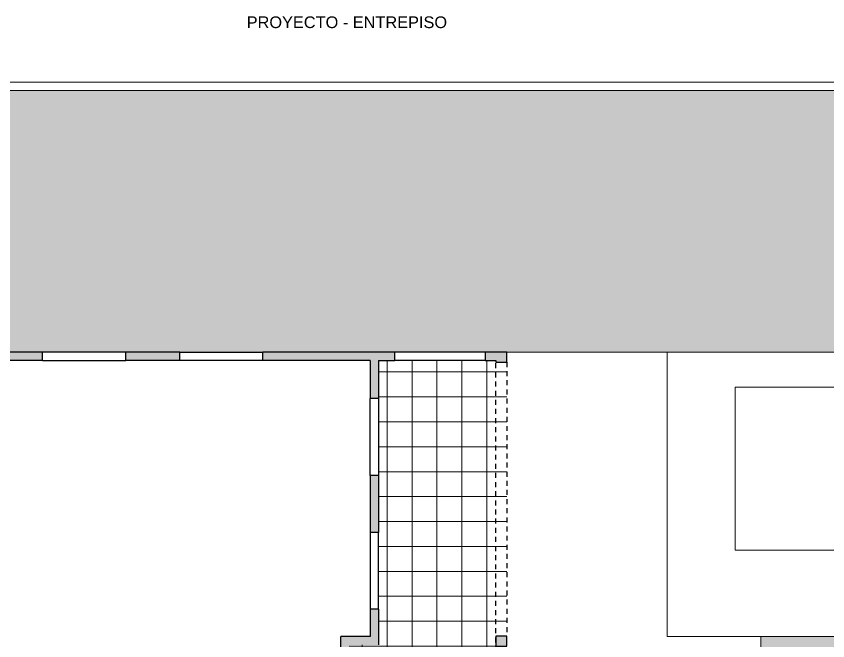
# Model space of a CAD drawing. Header units: millimetres. Extents: x 11902 to 12193, y 9935 to 10135.
# Drawn here: x 12024.78 to 12044.32, y 10099.65 to 10114.68 of the extents above; entities that cross this region are included whole.
import ezdxf

# ---------------------------------------------------------------- set-up
doc = ezdxf.new("R2010")
doc.units = ezdxf.units.MM
doc.linetypes.add('ACAD_ISO02W100', pattern=[15, 12, -3])
for name, color, linetype in [('01-MUROS', 7, 'Continuous'), ('02-CARPINTERÍAS', 62, 'Continuous'), ('03-PROYECCIONES', 14, 'Continuous')]:
    doc.layers.add(name, color=color, linetype=linetype)
doc.layers.add('06-SOLADOS', color=252, linetype='Continuous', lineweight=25)
doc.styles.get("Standard").update_dxf_attribs({"font": 'arial.ttf'})

msp = doc.modelspace()

# ---------------------------------------------------------------- hatches: boundary and pattern name
at = {"layer": '01-MUROS', "true_color": 0xe0e0e0, "transparency": 33554595}
h = msp.add_hatch(color=254, dxfattribs=at)
h.dxf.hatch_style = 1
h.paths.add_polyline_path([(12017.8251, 10096.455), (12009.0451, 10096.455), (12009.0451, 10090.345), (12017.8251, 10090.345)])
edge = h.paths.add_edge_path()
edge.add_line((12053.1589, 10112.895), (12013.9351, 10112.895))
edge.add_arc((12013.8466, 10108.0944), 4.8014, 88.94277, 179.99294)
edge.add_line((12009.0451, 10108.095), (12009.0451, 10106.595))
edge.add_line((12009.0451, 10106.595), (12022.2351, 10106.595))
edge.add_line((12022.2351, 10106.595), (12053.1589, 10106.595))
edge.add_line((12053.1589, 10106.595), (12053.1589, 10112.895))
h.paths.add_polyline_path([(12039.4579, 10091.345), (12029.0251, 10091.345), (12029.0251, 10090.345), (12039.4579, 10090.345)])
h.paths.add_polyline_path([(12017.8251, 10091.345), (12025.0251, 10091.345), (12025.0251, 10090.345), (12017.8251, 10090.345)])
h.paths.add_polyline_path([(12039.9379, 10092.495), (12039.9379, 10091.345), (12039.4579, 10091.345), (12039.4579, 10090.345), (12061.4589, 10090.345), (12061.4589, 10112.895), (12053.1589, 10112.895), (12053.1589, 10099.7514), (12042.7079, 10099.7514), (12042.7079, 10092.495)])
at = {"layer": '01-MUROS'}
h = msp.add_hatch(color=253, dxfattribs=at)
h.dxf.hatch_style = 1
h.paths.add_polyline_path([(12025.8251, 10092.695), (12025.8251, 10092.565), (12025.8251, 10092.495), (12036.6079, 10092.495), (12036.6079, 10092.695), (12036.6079, 10094.045), (12036.4479, 10094.045), (12036.4479, 10093.445), (12036.3279, 10093.445), (12036.3279, 10092.695), (12034.5179, 10092.695), (12034.5179, 10093.445), (12034.3979, 10093.445), (12034.3979, 10092.695), (12033.4979, 10092.695), (12033.4979, 10093.295), (12033.2979, 10093.295), (12033.2979, 10092.695)])
h.paths.add_polyline_path([(12032.7979, 10096.675), (12032.7979, 10097.28), (12032.5979, 10097.28), (12032.5979, 10096.475), (12033.2979, 10096.475), (12033.2979, 10095.845), (12033.4979, 10095.845), (12033.4979, 10096.675)])
h.paths.add_polyline_path([(12032.5979, 10099.745), (12032.5979, 10098.88), (12032.7979, 10098.88), (12032.7979, 10099.545), (12033.4979, 10099.545), (12033.4979, 10100.4025), (12033.2979, 10100.4025), (12033.2979, 10099.745)])
h.paths.add_polyline_path([(12033.2979, 10103.6275), (12033.2979, 10102.2525), (12033.4979, 10102.2525), (12033.4979, 10102.94), (12033.4979, 10103.6275)])
h.paths.add_polyline_path([(12030.7165, 10106.595), (12030.7165, 10106.395), (12033.2979, 10106.395), (12033.2979, 10105.4775), (12033.4979, 10105.4775), (12033.4979, 10106.395), (12033.8979, 10106.395), (12033.8979, 10106.595)])
h.paths.add_polyline_path([(12036.3279, 10099.755), (12036.3279, 10099.515), (12036.5879, 10099.515), (12036.5879, 10099.755)])
h.paths.add_polyline_path([(12036.3279, 10096.595), (12036.3279, 10096.355), (12036.5879, 10096.355), (12036.5879, 10096.595)])
h.paths.add_polyline_path([(12036.3479, 10106.595), (12036.0679, 10106.595), (12036.0679, 10106.395), (12036.3279, 10106.395), (12036.3279, 10106.355), (12036.5879, 10106.355), (12036.5879, 10106.595)])
h.paths.add_polyline_path([(12027.4165, 10106.595), (12027.4165, 10106.395), (12028.7165, 10106.395), (12028.7165, 10106.595)])
h.paths.add_polyline_path([(12022.2351, 10106.595), (12022.2351, 10105.23), (12022.4351, 10105.23), (12022.4351, 10106.395), (12025.4165, 10106.395), (12025.4165, 10106.595)])
h.paths.add_polyline_path([(12022.2351, 10103.23), (12022.2351, 10101.865), (12020.7451, 10101.865), (12020.7451, 10099.095), (12023.5551, 10099.095), (12023.5551, 10098.575), (12023.7551, 10098.575), (12023.7551, 10099.295), (12020.9451, 10099.295), (12020.9451, 10101.665), (12022.4351, 10101.665), (12022.4351, 10103.23)])
h.paths.add_polyline_path([(12019.0251, 10096.455), (12019.0251, 10095.475), (12019.2251, 10095.475), (12019.2251, 10096.255), (12023.7551, 10096.255), (12023.7551, 10096.975), (12023.5551, 10096.975), (12023.5551, 10096.455)])
h.paths.add_polyline_path([(12019.2251, 10092.695), (12019.2251, 10093.475), (12019.0251, 10093.475), (12019.0251, 10092.495), (12025.0251, 10092.495), (12025.0251, 10092.695)])
at = {"layer": '06-SOLADOS', "lineweight": 5}
h = msp.add_hatch(dxfattribs=at)
h.set_pattern_fill('_USER', color=256, scale=0.6, angle=90, double=1, pattern_type=0)
h.set_pattern_definition([(90, (12036.70794, 10094.71504), (-0.6, 2e-16), []), (180, (12036.70794, 10094.71504), (-2e-16, -0.6), [])])
h.paths.add_polyline_path([(12033.4979, 10093.445), (12036.4479, 10093.445), (12036.4479, 10094.045), (12036.4479, 10094.715), (12036.4479, 10096.355), (12036.3279, 10096.355), (12036.3279, 10096.595), (12036.5879, 10096.595), (12036.5879, 10099.515), (12036.3279, 10099.515), (12036.3279, 10099.755), (12036.5879, 10099.755), (12036.5879, 10106.355), (12036.4679, 10106.355), (12036.4679, 10106.395), (12033.4979, 10106.395), (12033.4979, 10099.545), (12032.7979, 10099.545), (12032.7979, 10096.675), (12033.4979, 10096.675), (12033.4979, 10096.005), (12035.4479, 10096.005), (12035.4479, 10095.185), (12033.4979, 10095.185)])

# ---------------------------------------------------------------- linework, layer by layer
at = {"layer": '01-MUROS'}
for p, q in [((12025.4165, 10106.395), (12025.4165, 10106.595)), ((12027.4165, 10106.395), (12027.4165, 10106.595)), ((12028.7165, 10106.395), (12028.7165, 10106.595)), ((12030.7165, 10106.395), (12030.7165, 10106.595)), ((12025.4165, 10106.395), (12022.4351, 10106.395)), ((12028.7165, 10106.395), (12027.4165, 10106.395)), ((12033.2979, 10106.395), (12030.7165, 10106.395)), ((12033.2979, 10106.395), (12033.2979, 10105.4775)), ((12033.4979, 10106.395), (12033.4979, 10105.4775)), ((12033.4979, 10105.4775), (12033.2979, 10105.4775)), ((12033.2979, 10103.6275), (12033.2979, 10102.2525)), ((12033.4979, 10103.6275), (12033.2979, 10103.6275)), ((12033.4979, 10103.6275), (12033.4979, 10102.2525)), ((12033.4979, 10102.94), (12033.4979, 10102.2525)), ((12033.4979, 10102.2525), (12033.2979, 10102.2525)), ((12033.2979, 10100.4025), (12033.2979, 10099.745)), ((12033.4979, 10100.4025), (12033.2979, 10100.4025)), ((12033.4979, 10100.4025), (12033.4979, 10099.545)), ((12033.4979, 10100.4025), (12033.4979, 10099.745)), ((12033.2979, 10099.745), (12032.5979, 10099.745)), ((12032.5979, 10098.88), (12032.5979, 10099.745))]:
    msp.add_line(p, q, dxfattribs=at)
for points in [[(12025.4165, 10106.595), (12022.2351, 10106.595)], [(12028.7165, 10106.595), (12027.4165, 10106.595)], [(12033.4979, 10106.395), (12033.8979, 10106.395), (12033.8979, 10106.595), (12030.7165, 10106.595)], [(12036.3479, 10106.595), (12036.0679, 10106.595), (12036.0679, 10106.395), (12036.3279, 10106.395)], [(12036.3279, 10106.395), (12036.3279, 10106.355), (12036.5879, 10106.355), (12036.5879, 10106.595), (12036.3479, 10106.595)]]:
    msp.add_lwpolyline(points, dxfattribs=at)
msp.add_lwpolyline([(12036.5879, 10099.515), (12036.5879, 10099.755), (12036.3279, 10099.755), (12036.3279, 10099.515)], close=True, dxfattribs=at)
at = {"layer": '02-CARPINTERÍAS'}
for p, q in [((12027.4165, 10106.595), (12025.4165, 10106.595)), ((12028.7165, 10106.595), (12030.7165, 10106.595)), ((12036.0679, 10106.595), (12033.8979, 10106.595)), ((12025.4165, 10106.395), (12027.4165, 10106.395)), ((12030.7165, 10106.395), (12028.7165, 10106.395)), ((12036.0679, 10106.395), (12033.8979, 10106.395)), ((12033.2979, 10103.6275), (12033.2979, 10105.4775)), ((12033.4979, 10105.4775), (12033.4979, 10103.6275)), ((12033.2979, 10102.2525), (12033.2979, 10100.4025)), ((12033.4979, 10100.4025), (12033.4979, 10102.2525))]:
    msp.add_line(p, q, dxfattribs=at)
at = {"layer": '03-PROYECCIONES', "linetype": 'ACAD_ISO02W100', "ltscale": 0.01}
for p, q in [((12036.3279, 10093.445), (12036.3279, 10106.355)), ((12036.5879, 10106.355), (12036.5879, 10099.755))]:
    msp.add_line(p, q, dxfattribs=at)
at = {"layer": '06-SOLADOS', "lineweight": 5}
for p, q in [((12065.4944, 10113.095), (12013.8451, 10113.095)), ((12065.4944, 10112.895), (12013.8451, 10112.895))]:
    msp.add_line(p, q, dxfattribs=at)
at = {"layer": '06-SOLADOS', "lineweight": 9}
for p, q in [((12036.5879, 10106.595), (12040.4479, 10106.595)), ((12040.4479, 10099.7514), (12040.4479, 10106.595)), ((12041.5922, 10099.7514), (12040.4479, 10099.7514)), ((12042.7079, 10096.595), (12042.7079, 10099.7514))]:
    msp.add_line(p, q, dxfattribs=at)
msp.add_lwpolyline([(12041.5922, 10099.7514), (12053.1589, 10099.7514), (12053.1589, 10106.595), (12040.4479, 10106.595)], dxfattribs=at)
msp.add_lwpolyline([(12042.0879, 10101.8272), (12042.0879, 10105.7481), (12052.2363, 10105.7481), (12052.2363, 10101.8272)], close=True, dxfattribs=at)

# ---------------------------------------------------------------- texts
at = {"insert": (12030.3286, 10114.6758), "char_height": 0.28125, "attachment_point": 1}
msp.add_mtext_dynamic_manual_height_columns('PROYECTO - ENTREPISO', width=6.715815, gutter_width=12.5, heights=[0], dxfattribs=at)

doc.saveas('drawing.dxf')
